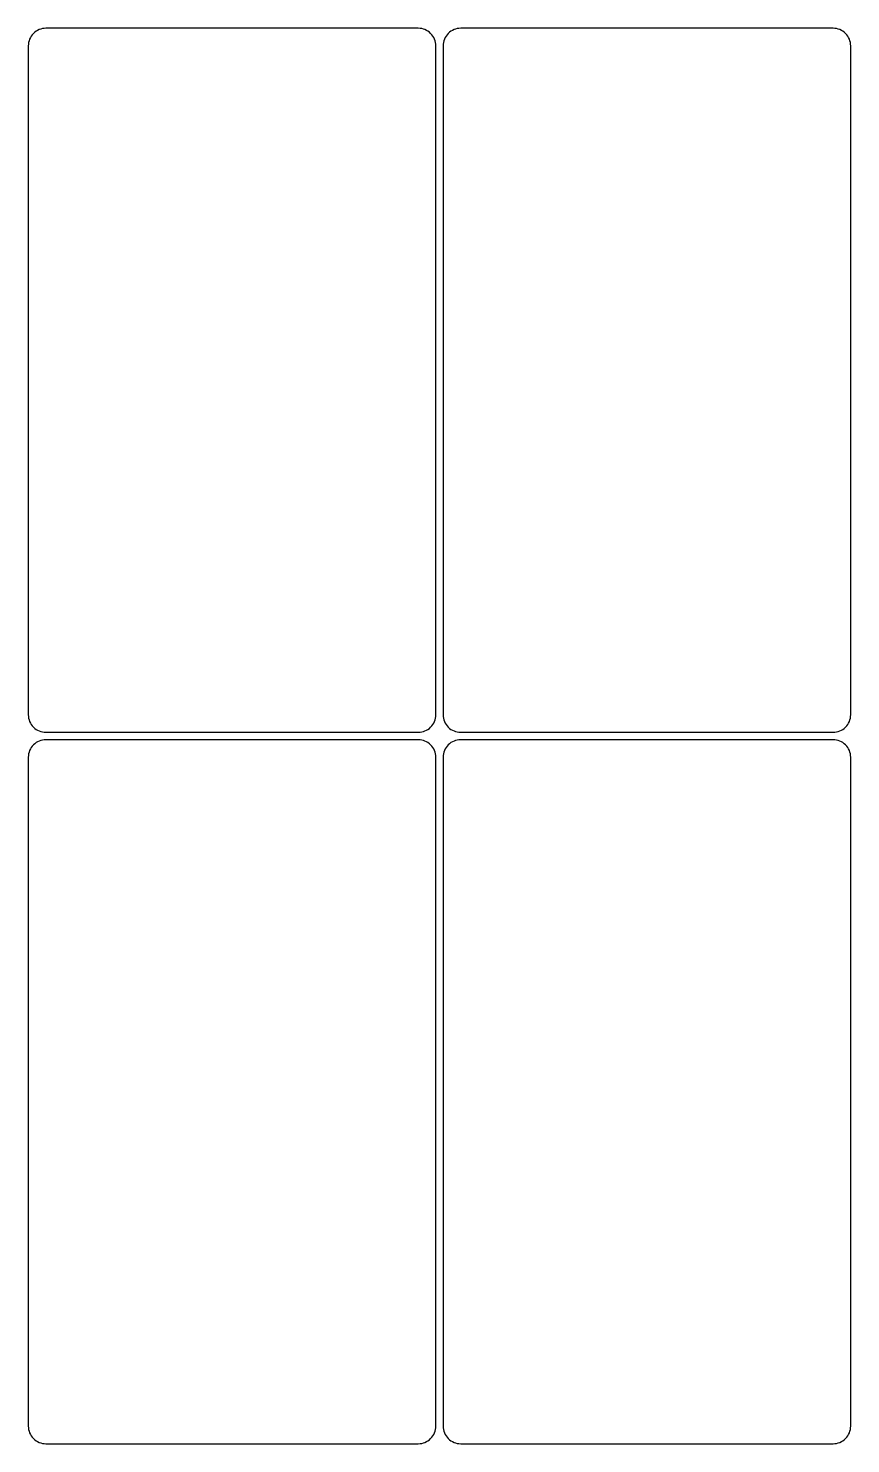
# Model space of a CAD drawing. Header units: inches. Extents: x 1.47 to 7.02, y -10.28 to -0.73.
import ezdxf

# ---------------------------------------------------------------- set-up
doc = ezdxf.new("R2010")
doc.units = ezdxf.units.IN

msp = doc.modelspace()

# ---------------------------------------------------------------- linework, layer by layer
for points in [[(4.1052, -5.4767, 0.414214), (4.2233, -5.3586), (4.2233, -0.8448, 0.414214), (4.1052, -0.7267), (1.5914, -0.7267, 0.414214), (1.4733, -0.8448), (1.4733, -5.3586, 0.414214), (1.5914, -5.4767)], [(6.9052, -5.4767, 0.414214), (7.0233, -5.3586), (7.0233, -0.8448, 0.414214), (6.9052, -0.7267), (4.3914, -0.7267, 0.414214), (4.2733, -0.8448), (4.2733, -5.3586, 0.414214), (4.3914, -5.4767)], [(4.1052, -10.2767, 0.414214), (4.2233, -10.1586), (4.2233, -5.6448, 0.414214), (4.1052, -5.5267), (1.5914, -5.5267, 0.414214), (1.4733, -5.6448), (1.4733, -10.1586, 0.414214), (1.5914, -10.2767)], [(6.9052, -10.2767, 0.414214), (7.0233, -10.1586), (7.0233, -5.6448, 0.414214), (6.9052, -5.5267), (4.3914, -5.5267, 0.414214), (4.2733, -5.6448), (4.2733, -10.1586, 0.414214), (4.3914, -10.2767)]]:
    msp.add_lwpolyline(points, format="xyb", close=True)

doc.saveas('drawing.dxf')
